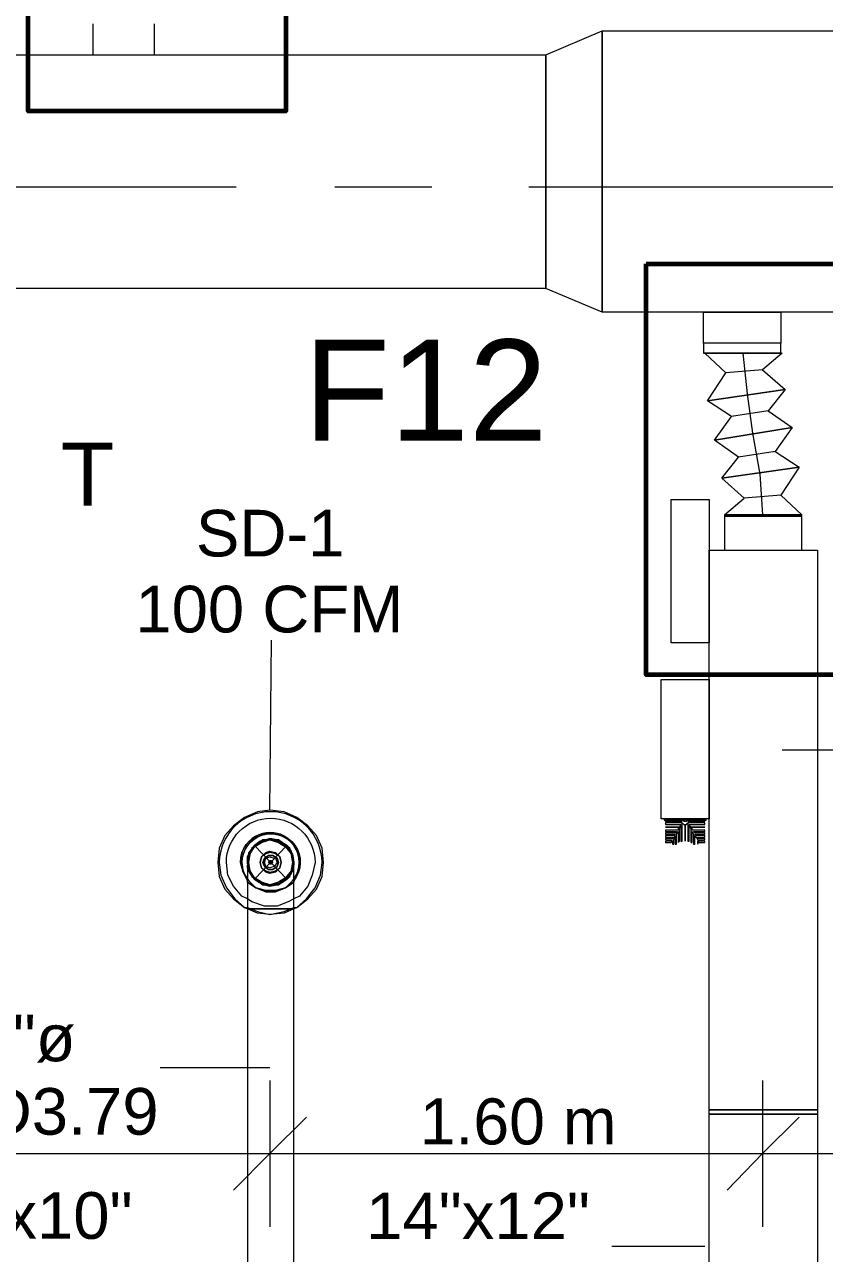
# Model space of a CAD drawing. Header units: metres. Extents: x -2 to 207, y -8 to 52.
# Drawn here: x 46.103 to 48.707, y 10.503 to 14.505 of the extents above; entities that cross this region are included whole.
import ezdxf

# ---------------------------------------------------------------- set-up
doc = ezdxf.new("R2010")
doc.units = ezdxf.units.M
doc.layers.add('HVAC - Ductos', color=5, linetype='Continuous', lineweight=0)
doc.layers.add('PDF_Text', color=7, linetype='Continuous', lineweight=0)
doc.layers.add('PDF_Geometry', color=7, linetype='Continuous', lineweight=0, true_color=0xaaaaaa)
doc.styles.add('PDF Arial-BoldMT-Identity-H', font='arial.ttf')
doc.styles.add('PDF Helvetica', font='')
doc.styles.get('PDF Helvetica').set_extended_font_data('Helvetica')

msp = doc.modelspace()

# ---------------------------------------------------------------- linework, layer by layer
at = {"layer": 'HVAC - Ductos', "lineweight": 0}
for points in [[(46.3249, 14.5075), (46.3249, 14.4067), (46.3295, 14.4067), (46.3386, 14.4067), (46.3524, 14.4067), (46.3753, 14.4067), (46.3982, 14.4067), (46.4257, 14.4067), (46.4532, 14.4067), (46.4761, 14.4067), (46.499, 14.4067), (46.5127, 14.4067), (46.5219, 14.4067), (46.5265, 14.4067), (46.5265, 14.5075)], [(48.5653, 13.4354), (48.5653, 13.4674), (48.5516, 13.4674), (48.5287, 13.4674), (48.5058, 13.4674), (48.4737, 13.4674), (48.4416, 13.4674), (48.4096, 13.4674), (48.3775, 13.4674), (48.35, 13.4674), (48.3317, 13.4674), (48.3179, 13.4674), (48.3133, 13.4674), (48.3133, 13.4354)], [(48.5058, 13.3804), (48.5791, 13.3163), (48.3271, 13.2796), (48.3866, 13.3712), (48.3179, 13.4354), (48.5699, 13.4354)], [(48.3179, 13.4354), (48.5699, 13.4354), (48.5058, 13.3804), (48.3866, 13.3712)], [(48.4416, 13.4354), (48.4554, 13.3025), (48.4737, 13.1743), (48.4966, 13.0414), (48.5058, 12.9085)], [(48.5241, 13.2475), (48.602, 13.1925), (48.35, 13.1513), (48.405, 13.2292), (48.3271, 13.2796), (48.5791, 13.3163), (48.5241, 13.2475), (48.405, 13.2292)], [(48.547, 13.1146), (48.6249, 13.0643), (48.3729, 13.0276), (48.4279, 13.0963), (48.35, 13.1513), (48.602, 13.1925), (48.547, 13.1146), (48.4279, 13.0963)], [(48.5653, 12.9726), (48.6341, 12.9085), (48.3821, 12.9085), (48.4462, 12.9634), (48.3729, 13.0276), (48.6249, 13.0643), (48.5653, 12.9726), (48.4462, 12.9634)], [(48.6341, 12.9085), (48.6295, 12.9085), (48.6112, 12.9085), (48.5837, 12.9085), (48.547, 12.9085), (48.5058, 12.9085), (48.4692, 12.9085), (48.4325, 12.9085), (48.405, 12.9085), (48.3866, 12.9085), (48.3821, 12.9085)], [(46.9022, 11.9463), (46.9068, 12.5007)], [(48.5699, 12.1433), (49.4542, 12.1433)], [(46.9801, 10.3656), (46.9801, 11.6256), (46.9893, 11.6302), (47.0259, 11.6577), (47.0534, 11.6898), (47.0717, 11.731), (47.0763, 11.7768), (47.0717, 11.8226), (47.0534, 11.8638), (47.0259, 11.8959), (46.9893, 11.9234), (46.948, 11.9418), (46.9022, 11.9463), (46.861, 11.9418), (46.8197, 11.9234), (46.783, 11.8959), (46.7556, 11.8638), (46.7372, 11.8226), (46.7326, 11.7768), (46.7372, 11.731), (46.7556, 11.6898), (46.783, 11.6577), (46.8197, 11.6302), (46.8289, 11.6256), (46.8289, 10.3656)], [(48.1851, 11.9188), (48.1851, 11.9142), (48.2492, 11.9142), (48.2446, 11.9142), (48.1897, 11.9142), (48.1897, 11.9096), (48.2446, 11.9096), (48.2401, 11.9051), (48.1897, 11.9051), (48.1897, 11.9005), (48.2401, 11.9005), (48.2355, 11.8914), (48.1897, 11.8914), (48.2309, 11.8914), (48.2309, 11.8822), (48.1897, 11.8822), (48.1897, 11.8776), (48.2263, 11.8776), (48.2263, 11.873), (48.1897, 11.873), (48.1897, 11.8684), (48.2217, 11.8684), (48.2171, 11.8638), (48.1897, 11.8638), (48.1897, 11.8593), (48.2171, 11.8593), (48.2125, 11.8547), (48.1897, 11.8547), (48.1897, 11.8501), (48.2125, 11.8501), (48.208, 11.8456), (48.1897, 11.8456), (48.1897, 11.841), (48.208, 11.841), (48.2125, 11.8456), (48.2125, 11.8364), (48.2171, 11.8364), (48.2171, 11.8501), (48.2217, 11.8638), (48.2217, 11.8364), (48.2263, 11.8364), (48.2263, 11.8684), (48.2309, 11.8776), (48.2309, 11.841), (48.2355, 11.8456), (48.2355, 11.8868), (48.2401, 11.8959), (48.2401, 11.8456), (48.2446, 11.8456), (48.2446, 11.9051), (48.2492, 11.9005), (48.2538, 11.9005), (48.2538, 11.8456), (48.2538, 11.9005), (48.2584, 11.9005), (48.2629, 11.9051), (48.2629, 11.8456), (48.2675, 11.8456), (48.2675, 11.8959), (48.2721, 11.8868), (48.2721, 11.8456), (48.2721, 11.841), (48.2767, 11.841), (48.2767, 11.8776), (48.2813, 11.8684), (48.2813, 11.8364), (48.2859, 11.8364), (48.2859, 11.8638), (48.295, 11.8501), (48.295, 11.8364), (48.295, 11.8456), (48.2996, 11.841), (48.3179, 11.841), (48.3179, 11.8456), (48.2996, 11.8456), (48.2996, 11.8501), (48.3179, 11.8501), (48.3179, 11.8547), (48.295, 11.8547), (48.2904, 11.8593), (48.3179, 11.8593), (48.3179, 11.8638), (48.2904, 11.8638), (48.2859, 11.8684), (48.3179, 11.8684), (48.3179, 11.873), (48.2859, 11.873), (48.2813, 11.8776), (48.3179, 11.8776), (48.3179, 11.8822), (48.2767, 11.8822), (48.2767, 11.8914), (48.3179, 11.8914), (48.2721, 11.8914), (48.2675, 11.9005), (48.3179, 11.9005), (48.3179, 11.9051), (48.2675, 11.9051), (48.2629, 11.9096), (48.3179, 11.9096), (48.3179, 11.9142), (48.2629, 11.9142), (48.2584, 11.9142), (48.3225, 11.9142), (48.3225, 11.9188)], [(46.8289, 11.7722), (46.8289, 11.7768), (46.8335, 11.8043), (46.8518, 11.8318), (46.8747, 11.8456), (46.8793, 11.8456), (46.9022, 11.8501), (46.9297, 11.8456), (46.9343, 11.8456), (46.9022, 11.8547), (46.8793, 11.8456)], [(46.8701, 11.8456), (46.8518, 11.8318), (46.8335, 11.8089), (46.8335, 11.8043), (46.8289, 11.7768), (46.8335, 11.7952), (46.838, 11.8134), (46.8518, 11.8272), (46.8655, 11.841), (46.8839, 11.8501), (46.9022, 11.8501), (46.9251, 11.8501), (46.9022, 11.8547), (46.8747, 11.8456)], [(46.8335, 11.7447), (46.8335, 11.7493), (46.8518, 11.7218), (46.8655, 11.7127), (46.8518, 11.7264), (46.838, 11.7401), (46.8335, 11.7585), (46.8289, 11.7768), (46.8289, 11.7952), (46.838, 11.8134), (46.8518, 11.8318), (46.8655, 11.841), (46.8839, 11.8501), (46.9022, 11.8547)], [(46.9205, 11.8501), (46.9251, 11.8501), (46.9388, 11.841), (46.9572, 11.8272), (46.9663, 11.8134), (46.9755, 11.7952), (46.9755, 11.7768), (46.9755, 11.7585), (46.9663, 11.7401), (46.9572, 11.7264), (46.9388, 11.7127), (46.9251, 11.7035), (46.9022, 11.7035), (46.8839, 11.7035), (46.8655, 11.7127), (46.8839, 11.7035), (46.9022, 11.699), (46.9251, 11.7035), (46.9434, 11.7127), (46.9572, 11.7218), (46.9755, 11.7493), (46.9572, 11.7218), (46.9343, 11.7081), (46.9022, 11.699), (46.8747, 11.7081), (46.8518, 11.7218), (46.838, 11.7401), (46.8289, 11.7585), (46.8289, 11.7676)], [(46.8793, 11.8456), (46.8747, 11.8456), (46.8701, 11.8456), (46.8747, 11.8456), (46.8793, 11.8456), (46.8839, 11.8501), (46.9022, 11.8547), (46.9205, 11.8501)], [(46.9068, 11.8547), (46.9297, 11.8456)], [(46.9251, 11.8501), (46.9434, 11.841), (46.9572, 11.8318), (46.9709, 11.8134), (46.9755, 11.7952), (46.9801, 11.7768), (46.9801, 11.7722)], [(46.9251, 11.8501), (46.9297, 11.8456), (46.9343, 11.8456), (46.9434, 11.841), (46.9572, 11.8318), (46.9709, 11.8134), (46.9709, 11.8089), (46.9755, 11.8043), (46.9755, 11.7952), (46.9801, 11.7768), (46.9801, 11.7676)], [(46.8335, 11.8089), (46.8335, 11.8043), (46.8335, 11.8089), (46.838, 11.8134), (46.8518, 11.8318), (46.8655, 11.841), (46.8747, 11.8456)], [(46.838, 11.8089), (46.8518, 11.8272), (46.8747, 11.841)], [(46.9297, 11.8456), (46.9343, 11.8456)], [(46.9343, 11.841), (46.9572, 11.8272), (46.9709, 11.8089), (46.9755, 11.8043), (46.9801, 11.7768), (46.9755, 11.8043), (46.9572, 11.8318), (46.9343, 11.8456), (46.9572, 11.8318), (46.9709, 11.8089)], [(46.9709, 11.8089), (46.9755, 11.8043)], [(46.8335, 11.8043), (46.8289, 11.7952), (46.8289, 11.7768), (46.8289, 11.7676)], [(46.8335, 11.7539), (46.8289, 11.7768), (46.8335, 11.7997)], [(46.8289, 11.7768), (46.8335, 11.7493), (46.8289, 11.7768)], [(46.8289, 11.7768), (46.8289, 11.7722), (46.8289, 11.7539), (46.8289, 11.7218), (46.8289, 11.6852), (46.8289, 11.6439), (46.8289, 11.6256), (46.838, 11.6256), (46.8518, 11.6256), (46.8655, 11.6256), (46.8839, 11.6256), (46.9022, 11.6256), (46.9251, 11.6256), (46.9434, 11.6256), (46.9572, 11.6256), (46.9709, 11.6256), (46.9755, 11.6256), (46.9801, 11.6256), (46.9801, 11.6669), (46.9801, 11.7081), (46.9801, 11.7401), (46.9801, 11.763), (46.9801, 11.7768)], [(46.9205, 11.7906), (46.9251, 11.7768), (46.9159, 11.763), (46.9022, 11.7585), (46.8884, 11.763), (46.8839, 11.7768), (46.8884, 11.7906), (46.9022, 11.7952), (46.9159, 11.7906)], [(46.9801, 11.7676), (46.9755, 11.7585), (46.9709, 11.7401), (46.9572, 11.7218), (46.9343, 11.7081), (46.9297, 11.7035)], [(46.9755, 11.7493), (46.9801, 11.7768), (46.9755, 11.7493), (46.9709, 11.7447), (46.9572, 11.7264), (46.9343, 11.7127)], [(46.9709, 11.7997), (46.9755, 11.7768), (46.9709, 11.7539)], [(46.8335, 11.7493), (46.8518, 11.7218), (46.8747, 11.7081), (46.9022, 11.699), (46.9343, 11.7081)], [(46.8747, 11.7127), (46.8518, 11.7264), (46.838, 11.7447)], [(46.8793, 11.7035), (46.8747, 11.7081), (46.8701, 11.7081)], [(46.9297, 11.7081), (46.9022, 11.7035), (46.8793, 11.7081)], [(46.9801, 11.6577), (46.9617, 11.6485), (46.9251, 11.6347), (46.8839, 11.6347), (46.8426, 11.6485), (46.8289, 11.6577)], [(46.8289, 11.6302), (46.861, 11.6165), (46.9022, 11.6073), (46.948, 11.6165), (46.9801, 11.6302)], [(46.9801, 11.6256), (46.948, 11.6119), (46.9022, 11.6073), (46.861, 11.6119), (46.8289, 11.6256)], [(46.9801, 11.6256), (46.9755, 11.6256), (46.9709, 11.6256), (46.9572, 11.6256), (46.9434, 11.6256), (46.9251, 11.6256), (46.9022, 11.6256), (46.8839, 11.6256), (46.8655, 11.6256), (46.8518, 11.6256), (46.838, 11.6256), (46.8289, 11.6256)], [(46.9022, 11.1079), (46.5448, 11.1079)], [(46.9022, 11.0667), (46.9022, 10.8284), (46.9022, 10.5902)], [(48.5058, 11.0667), (48.5058, 10.8284), (48.5058, 10.5902)], [(47.0213, 10.9475), (46.9022, 10.8284), (46.783, 10.7092)], [(48.6249, 10.9475), (48.5058, 10.8284), (48.3912, 10.7092)], [(39.7685, 10.8284), (46.9022, 10.8284), (48.7441, 10.8284)], [(48.3179, 10.526), (48.0155, 10.526)]]:
    msp.add_lwpolyline(points, dxfattribs=at)
for points in [[(47.9835, 13.5682), (47.8002, 13.6461), (47.8002, 14.4067), (47.9835, 14.4846)], [(47.9835, 14.4846), (51.4015, 14.4846), (51.4015, 13.5682), (47.9835, 13.5682)], [(40.1854, 14.4067), (47.8002, 14.4067), (47.8002, 13.6461), (40.1854, 13.6461)], [(48.3133, 13.4674), (48.3133, 13.5682), (48.3179, 13.5682), (48.3317, 13.5682), (48.35, 13.5682), (48.3775, 13.5682), (48.4096, 13.5682), (48.4416, 13.5682), (48.4737, 13.5682), (48.5058, 13.5682), (48.5287, 13.5682), (48.5516, 13.5682), (48.5653, 13.5682), (48.5653, 13.4674), (48.5516, 13.4674), (48.5287, 13.4674), (48.5058, 13.4674), (48.4737, 13.4674), (48.4416, 13.4674), (48.4096, 13.4674), (48.3775, 13.4674), (48.35, 13.4674), (48.3317, 13.4674), (48.3179, 13.4674)], [(48.3133, 13.4354), (48.3179, 13.4354), (48.3317, 13.4354), (48.35, 13.4354), (48.3775, 13.4354), (48.4096, 13.4354), (48.4416, 13.4354), (48.4737, 13.4354), (48.5058, 13.4354), (48.5287, 13.4354), (48.5516, 13.4354), (48.5653, 13.4354), (48.5516, 13.4354), (48.5287, 13.4354), (48.5058, 13.4354), (48.4737, 13.4354), (48.4416, 13.4354), (48.4096, 13.4354), (48.3775, 13.4354), (48.35, 13.4354), (48.3317, 13.4354), (48.3179, 13.4354)], [(48.208, 12.9589), (48.3317, 12.9589), (48.3317, 12.4916), (48.208, 12.4916)], [(48.6341, 12.9039), (48.6249, 12.9039), (48.6112, 12.9039), (48.5837, 12.9039), (48.547, 12.9039), (48.5058, 12.9039), (48.4692, 12.9039), (48.4325, 12.9039), (48.405, 12.9039), (48.3866, 12.9039), (48.3821, 12.9039), (48.3821, 12.794), (48.3866, 12.794), (48.4004, 12.794), (48.4187, 12.794), (48.4462, 12.794), (48.4737, 12.794), (48.5058, 12.794), (48.5424, 12.794), (48.5699, 12.794), (48.5974, 12.794), (48.6157, 12.794), (48.6295, 12.794), (48.6341, 12.794), (48.6341, 12.9039), (48.6341, 12.9085), (48.6295, 12.9085), (48.6112, 12.9085), (48.5837, 12.9085), (48.547, 12.9085), (48.5058, 12.9085), (48.4692, 12.9085), (48.4325, 12.9085), (48.405, 12.9085), (48.3866, 12.9085), (48.3821, 12.9085), (48.3821, 12.9039), (48.3866, 12.9039), (48.405, 12.9039), (48.4325, 12.9039), (48.4692, 12.9039), (48.5058, 12.9039), (48.547, 12.9039), (48.5837, 12.9039), (48.6112, 12.9039), (48.6249, 12.9039)], [(48.6341, 12.9039), (48.6295, 12.9039), (48.6157, 12.9039), (48.5974, 12.9039), (48.5699, 12.9039), (48.5424, 12.9039), (48.5058, 12.9039), (48.4737, 12.9039), (48.4462, 12.9039), (48.4187, 12.9039), (48.4004, 12.9039), (48.3866, 12.9039), (48.3821, 12.9039), (48.3866, 12.9039), (48.4004, 12.9039), (48.4187, 12.9039), (48.4462, 12.9039), (48.4737, 12.9039), (48.5058, 12.9039), (48.5424, 12.9039), (48.5699, 12.9039), (48.5974, 12.9039), (48.6157, 12.9039), (48.6295, 12.9039)], [(48.6845, 12.794), (48.6845, 10.9705), (48.3317, 10.9705), (48.3317, 12.794)], [(48.1759, 12.3724), (48.3317, 12.3724), (48.3317, 11.9188), (48.1759, 11.9188)], [(48.2538, 11.9188), (48.2584, 11.9096), (48.2538, 11.9096), (48.2492, 11.9096)], [(46.9297, 11.7127), (46.9022, 11.7035), (46.8747, 11.7127), (46.8518, 11.7264), (46.838, 11.7493), (46.8335, 11.7768), (46.838, 11.8043), (46.8518, 11.8272), (46.8747, 11.841), (46.9022, 11.8501), (46.9297, 11.841), (46.9526, 11.8272), (46.9709, 11.8043), (46.9755, 11.7768), (46.9709, 11.7493), (46.9526, 11.7264)], [(46.8747, 11.7952), (46.8701, 11.7768), (46.8747, 11.7952), (46.8884, 11.8089), (46.9022, 11.8134), (46.9205, 11.8089), (46.9343, 11.7952), (46.9388, 11.7768), (46.9343, 11.7952), (46.9205, 11.8043), (46.9022, 11.8089), (46.8884, 11.8043)], [(46.806, 11.7768), (46.8152, 11.7447), (46.8289, 11.7172), (46.8152, 11.7447)], [(46.9343, 11.7585), (46.9388, 11.7768), (46.9343, 11.7585), (46.9205, 11.7447), (46.9022, 11.7401), (46.8884, 11.7447), (46.8747, 11.7585), (46.8701, 11.7768), (46.8747, 11.7585), (46.8884, 11.7493), (46.9022, 11.7447), (46.9205, 11.7493)], [(46.8839, 11.7906), (46.8793, 11.7768), (46.8839, 11.7906), (46.8976, 11.7997), (46.9114, 11.7997), (46.9251, 11.7906), (46.9297, 11.7768), (46.9251, 11.7906), (46.9114, 11.7997), (46.8976, 11.7997)], [(46.9251, 11.763), (46.9297, 11.7768), (46.9251, 11.763), (46.9114, 11.7539), (46.8976, 11.7539), (46.8839, 11.763), (46.8793, 11.7768), (46.8839, 11.763), (46.8976, 11.7539), (46.9114, 11.7539)], [(46.9022, 11.7814), (46.8976, 11.7768), (46.9022, 11.7814), (46.9068, 11.7814), (46.9114, 11.7768), (46.9068, 11.7814)], [(46.9068, 11.7722), (46.9114, 11.7768), (46.9068, 11.7722), (46.9022, 11.7722), (46.8976, 11.7768), (46.9022, 11.7722)], [(46.8335, 11.7172), (46.8564, 11.6944), (46.8884, 11.6852), (46.9205, 11.6852), (46.9526, 11.6944), (46.9755, 11.7172), (46.9801, 11.7218), (46.9755, 11.7172), (46.9526, 11.6944), (46.9205, 11.6852), (46.8884, 11.6852), (46.8564, 11.6944), (46.8335, 11.7172), (46.8289, 11.7218)], [(46.9801, 11.7127), (46.9526, 11.6944), (46.9205, 11.6806), (46.8884, 11.6806), (46.8564, 11.6944), (46.8289, 11.7127), (46.8289, 11.7172), (46.8289, 11.7127), (46.8564, 11.6944), (46.8884, 11.6806), (46.9205, 11.6806), (46.9526, 11.6944), (46.9801, 11.7127), (46.9801, 11.7172)], [(48.6845, 10.9705), (48.6845, 10.9567), (48.3317, 10.9567), (48.3317, 10.9705)], [(48.3317, 9.8158), (48.3317, 10.9567), (48.6845, 10.9567), (48.6845, 9.8158)]]:
    msp.add_lwpolyline(points, close=True, dxfattribs=at)
for points in [[(46.9801, 11.6302), (46.9893, 11.6302), (47.0213, 11.6577), (47.0488, 11.6944), (47.0671, 11.7356), (47.0717, 11.7768, 0.986385), (46.7372, 11.7768), (46.7418, 11.7356), (46.7602, 11.6944), (46.7876, 11.6577), (46.8197, 11.6302), (46.8289, 11.6302)], [(46.8289, 11.6577), (46.8106, 11.6669), (46.783, 11.699), (46.7648, 11.7356), (46.7602, 11.7768, -0.994411), (47.0488, 11.7768), (47.0397, 11.7356), (47.0259, 11.699), (46.9984, 11.6669), (46.9801, 11.6577)]]:
    msp.add_lwpolyline(points, format="xyb", dxfattribs=at)
msp.add_lwpolyline([(46.9984, 11.7768, 1.010005), (46.806, 11.7768, -1.404458), (46.9801, 11.7172), (46.9939, 11.7447), (46.9984, 11.7768), (46.9939, 11.7447), (46.9801, 11.7218, 1.368423), (46.8106, 11.7768), (46.8152, 11.7447), (46.8289, 11.7218, -1.368582)], format="xyb", close=True, dxfattribs=at)
at = {"layer": 'PDF_Geometry', "color": 232, "lineweight": 60, "true_color": 0xe91e64}
for points in [[(46.115, 15.5617), (46.9536, 15.5617), (46.9536, 14.2233), (46.115, 14.2233)], [(48.1272, 13.7263), (48.9657, 13.7263), (48.9657, 12.3879), (48.1272, 12.3879)]]:
    msp.add_lwpolyline(points, close=True, dxfattribs=at)
at = {"layer": 'PDF_Geometry', "lineweight": 0}
for points in [[(46.7922, 13.976), (45.5231, 13.976)], [(47.4291, 13.976), (47.1129, 13.976)], [(49.0144, 13.976), (47.7452, 13.976)]]:
    msp.add_lwpolyline(points, dxfattribs=at)
at = {"layer": 'PDF_Geometry', "color": 8, "lineweight": 0, "true_color": 0x808080}
msp.add_lwpolyline([(46.9663, 11.8226), (46.9297, 11.8501), (46.8793, 11.8501), (46.8426, 11.8226), (46.8289, 11.7768), (46.8426, 11.731), (46.8793, 11.7035), (46.9297, 11.7035), (46.9663, 11.731), (46.9801, 11.7768)], close=True, dxfattribs=at)
for points in [[(46.8518, 11.8318), (46.9572, 11.7218)], [(46.9572, 11.8318), (46.8518, 11.7218)]]:
    msp.add_lwpolyline(points, dxfattribs=at)

# ---------------------------------------------------------------- texts
at = {"layer": 'PDF_Text', "color": 232, "lineweight": 60, "true_color": 0xe91e64, "insert": (47.0116, 13.3146), "char_height": 0.32989, "attachment_point": 4, "style": 'PDF Arial-BoldMT-Identity-H'}
msp.add_mtext('F12', dxfattribs=at)
at = {"layer": 'PDF_Text', "lineweight": 0, "attachment_point": 4, "style": 'PDF Helvetica'}
for s, insert, char_height in [('T', (46.2211, 13.0413), 0.2047), ('SD-1', (46.661, 12.8479), 0.1519), ('100 CFM', (46.464, 12.6005), 0.1519), ('6"ø', (45.9462, 11.203), 0.1519), ('BOD3.79', (45.6668, 10.9648), 0.1519), ('1.60 m', (47.3895, 10.932), 0.15002), ('10"x10"', (45.7263, 10.6257), 0.1519), ('14"x12"', (47.2154, 10.6257), 0.1519)]:
    msp.add_mtext(s, dxfattribs=dict(at, insert=insert, char_height=char_height))

doc.saveas('drawing.dxf')
